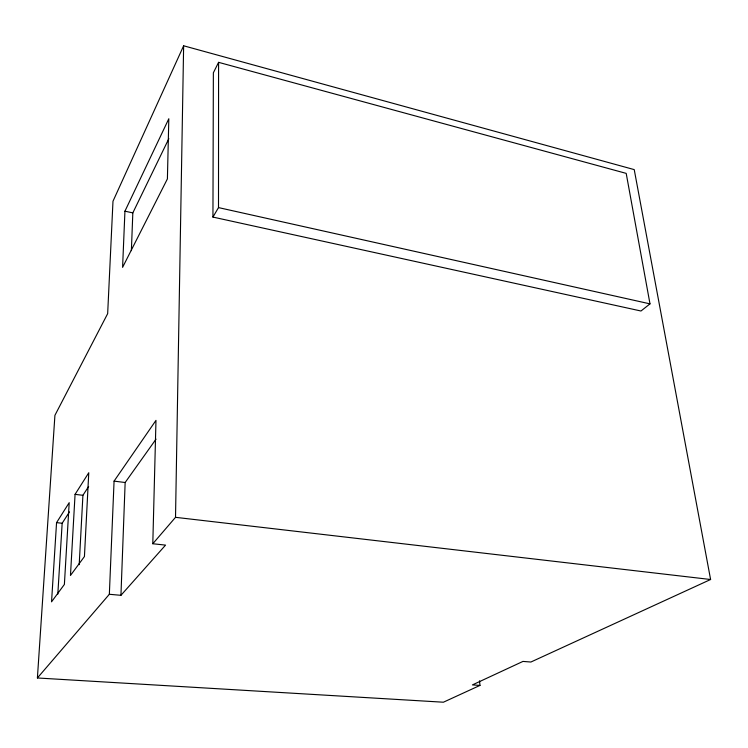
<?xml version="1.0" encoding="UTF-8"?>
<svg xmlns="http://www.w3.org/2000/svg" width="748" height="748" viewBox="0 0 748 748"><rect width="100%" height="100%" fill="white"/><g stroke="black" fill="none" stroke-linecap="round" stroke-linejoin="round"><path stroke-width="1.12" d="M212.937 217.079L218.5 207.598L218.584 62.336L626.198 173.377L649.993 303.866L640.971 311.009L212.937 217.079L213.367 72.79L218.584 62.336M479.982 685.411L443.396 702.213L37.4 677.978L109.348 594.286L120.942 595.315L165.551 545.114L152.798 543.749L175.518 517.326L183.634 45.787L634.229 169.609L710.6 579.504L530.893 662.027L522.964 661.419L472.418 684.906L479.982 685.411L479.543 680.83M152.798 543.749L155.977 420.376L114.07 481.123L109.348 594.286M120.942 595.315L125.15 482.516L156.033 439.141M131.377 250.645L132.826 212.881L168.842 138.67M124.935 211.188L122.588 267.363L167.402 178.903L168.814 118.745L124.935 211.188L132.826 212.881M79.195 564.665L82.916 495.298L88.638 486.49M75.071 494.353L70.471 575.464L84.431 556.54L88.769 472.736L75.071 494.353L82.916 495.298M57.82 594.164L62.159 523.254L69.489 511.875M56.558 522.637L51.547 601.822L64.384 584.44L69.199 502.665L56.558 522.637L62.159 523.254M37.4 677.978L54.922 415.327L107.665 313.646L112.985 201.24L183.634 45.787M175.518 517.326L710.6 579.504M114.07 481.123L125.15 482.516M218.5 207.598L649.993 303.866"/></g></svg>
